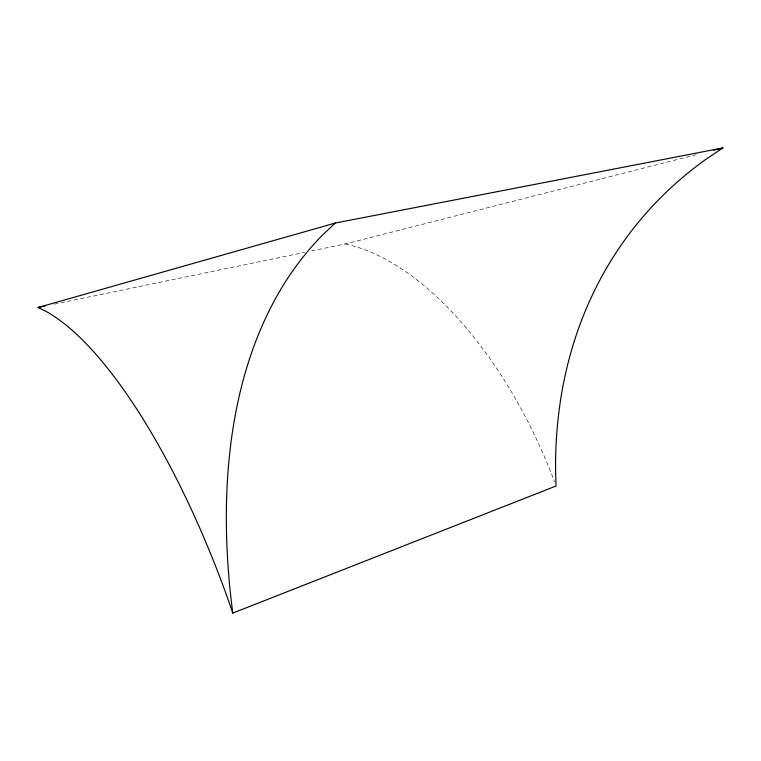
<?xml version="1.0" encoding="UTF-8"?>
<svg xmlns="http://www.w3.org/2000/svg" width="761" height="761" viewBox="0 0 761 761"><rect width="100%" height="100%" fill="white"/><g stroke="black" fill="none" stroke-linecap="round" stroke-linejoin="round"><path stroke-width="0.57" stroke-dasharray="3.81 2.85" d="M311.525 250.93L345.275 243.948L698.769 154.074M54.345 304.134L304.543 252.376M345.275 243.948L354.369 246.231A313.465 164.576 69.3 0 1 551.335 473.428L554.493 481.818"/><path stroke-width="1.14" d="M335.335 223.04L322.341 235.244A831.297 461.118 55.2 0 0 230.983 598.488L232.809 613.081L556.072 486.003L555.625 473.551A612.567 460.548 38.9 0 1 706.864 158.63L722.95 147.919L335.335 223.04L38.05 307.501L45.203 310.935A366.678 118.155 71 0 1 227.472 597.699L232.809 613.081M713.742 150.269L722.95 147.919M38.05 307.501L45.032 306.065"/></g></svg>
